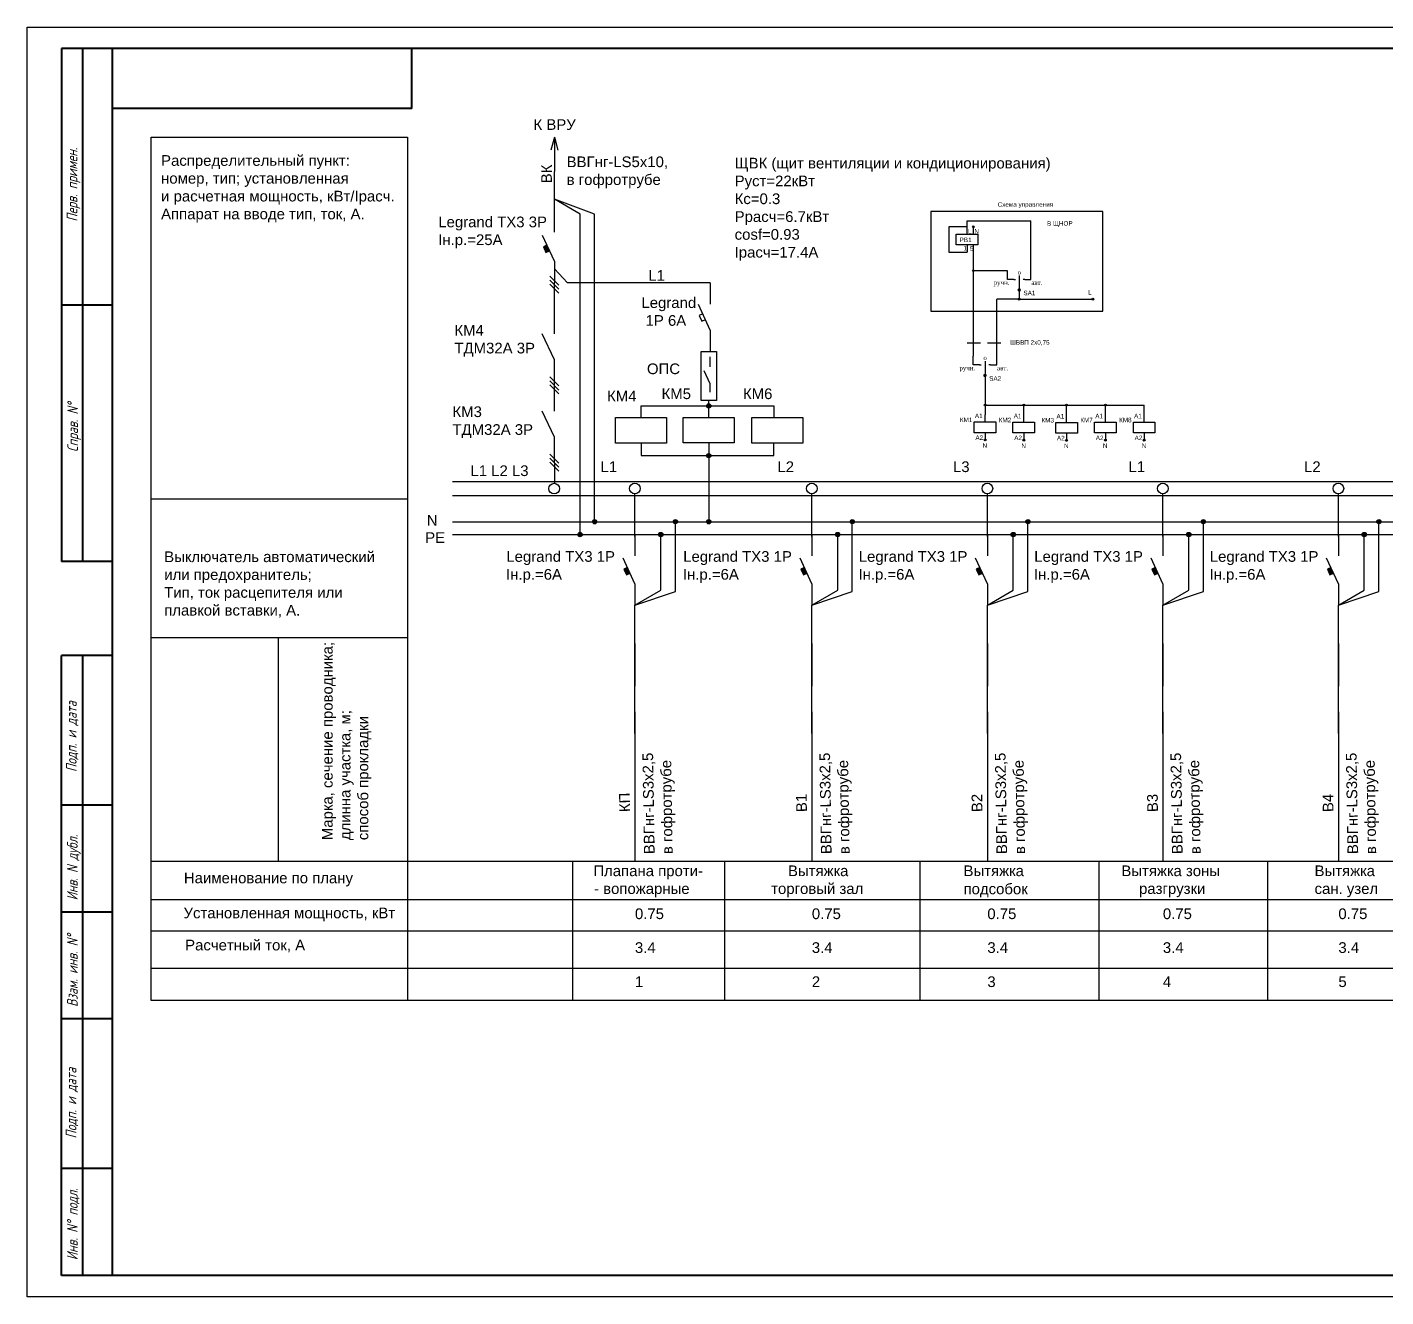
# Model space of a CAD drawing. Header units: millimetres. Extents: x 872 to 1712, y 472 to 769.
# Drawn here: x 871.9 to 1189.8, y 472.2 to 769.2 of the extents above; entities that cross this region are included whole.
import ezdxf
from ezdxf.enums import TextEntityAlignment as Align

# ---------------------------------------------------------------- set-up
doc = ezdxf.new("R2010")
doc.units = ezdxf.units.MM
doc.linetypes.add('JIS_02_1.0', pattern=[2, 1, -1])
doc.linetypes.add('невидимая2', pattern=[4.7625, 3.175, -1.5875])
doc.layers.add('KONTUR', color=7, linetype='Continuous')
doc.layers.add('Основная', color=7, linetype='Continuous', lineweight=40)
doc.layers.add('текст', color=7, linetype='Continuous', lineweight=30)
doc.styles.get("Standard").update_dxf_attribs({"font": 'arial.ttf'})
doc.styles.add('STYLE2', font='times.ttf', dxfattribs={"height": 3})
doc.styles.add('стиль1', font='romans.shx', dxfattribs={"width": 0.75, "oblique": 15, "height": 3.5})

# ---------------------------------------------------------------- blocks, each defined once
blk = doc.blocks.new('*U2')
for p, q in [((-11.38, 1.63), (572.06, 1.63)), ((-11.38, -1.63), (572.06, -1.63)), ((-11.38, -7.75), (572.06, -7.73)), ((-11.38, -10.75), (572.06, -10.73))]:
    blk.add_line(p, q)
at = {"char_height": 2.5, "attachment_point": 1}
for s, insert in [('N', (-17.4, -6.18)), ('PE', (-17.78, -10.21))]:
    blk.add_mtext_dynamic_manual_height_columns(s, width=0.9388, gutter_width=12.5, heights=[0], dxfattribs=dict(at, insert=insert))
blk = doc.blocks.new('Стрелка')
for q in [(-0.83, 4.98), (0, 0), (0.83, 4.98), (0, 8)]:
    blk.add_line((0, 8), q)
blk = doc.blocks.new('Астр-е реле')
for p, q in [((0, -4), (0, 0)), ((3.51, -4), (3.51, 0)), ((0, -9.96), (0, -13.96)), ((3.51, -13.96), (3.51, -9.96))]:
    blk.add_line(p, q)
blk.add_lwpolyline([(-5.98, -4), (5.98, -4), (5.98, -9.96), (-5.98, -9.96)], close=True)
at = {"char_height": 2.5, "attachment_point": 1}
for s, insert in [('L', (0.56, -1.14)), ('N', (4.07, -1.21)), ('1', (-1.9, -10.55)), ('5', (1.66, -10.69))]:
    blk.add_mtext_dynamic_manual_height_columns(s, width=0.9464, gutter_width=12.5, heights=[0], dxfattribs=dict(at, insert=insert))
blk.add_attdef('РВ', (-4.08, -8.48), '', height=2.5)
blk = doc.blocks.new('*U46')
h = blk.add_hatch(color=256)
h.dxf.hatch_style = 1
h.paths.add_polyline_path([(8.98, -7.75, 1), (9.98, -7.75, 1)])
h = blk.add_hatch(color=256)
h.dxf.hatch_style = 1
h.paths.add_polyline_path([(5.56, -10.75, 1), (6.56, -10.75, 1)])
h = blk.add_hatch(color=256)
h.dxf.hatch_style = 1
h.paths.add_polyline_path([(-1.74, -18.47), (-2.58, -18.86), (-1.97, -20.2), (-1.12, -19.81)])
for p, q in [((0, -11.25), (0, -1.25)), ((9.48, -24.08), (9.48, -8.25)), ((0, -10.76), (0, -15.76)), ((6.06, -23.77), (6.06, -11.25)), ((0, -22.27), (-2.75, -16.27)), ((0, -22.27), (0, -27.27)), ((0, -27.27), (6.06, -23.77)), ((0, -27.27), (9.48, -24.08)), ((0.01, -41.25), (0, -27.27)), ((0.01, -36.25), (0.01, -46.25)), ((0.01, -57.27), (0.01, -41.25)), ((0.01, -52.27), (0.01, -57.27)), ((0.01, -57.27), (0.01, -87.24))]:
    blk.add_line(p, q)
at = {"linetype": 'Continuous'}
for p, q in [((-1.72, -18.46), (-2.58, -18.86)), ((-2.58, -18.86), (-1.97, -20.2)), ((-1.97, -20.2), (-1.11, -19.81)), ((-1.97, -20.2), (-1.97, -20.2))]:
    blk.add_line(p, q, dxfattribs=at)
for centre, radius in [((0, 0), 1.25), ((9.48, -7.75), 0.5), ((6.06, -10.75), 0.5)]:
    blk.add_circle(centre, radius)
for tag, p in [('Подключение', (-8.04, 3.85)), ('Автомат_001', (-30.09, -17.14)), ('Автомат_002', (-30.16, -21.32)), ('Обозначение_001', (-9.72, -90.67)), ('Обозначение_002', (-9.45, -94.88)), ('ТокРасч', (0.01, -108.63)), ('Колонка', (0.01, -116.61))]:
    blk.add_attdef(tag, p, '', height=2.5)
for tag, p in [('Длина', (2.43, -53.61)), ('Маркер', (-3.63, -75.71)), ('Марка', (2.14, -85.54)), ('Способ', (6.35, -85.54))]:
    blk.add_attdef(tag, text='', height=2.5, rotation=90.9399).set_placement(p, align=Align.TOP_LEFT)
blk.add_attdef('Мощность', text='', height=2.5).set_placement((0.01, -98.22), align=Align.TOP_LEFT)
blk = doc.blocks.new('*U59')
h = blk.add_hatch(color=256)
h.dxf.hatch_style = 1
h.paths.add_polyline_path([(9.98, -7.75, 1), (8.98, -7.75, 1)])
h = blk.add_hatch(color=256)
h.dxf.hatch_style = 1
h.paths.add_polyline_path([(6.56, -10.75, 1), (5.56, -10.75, 1)])
h = blk.add_hatch(color=256)
h.dxf.hatch_style = 1
h.paths.add_polyline_path([(-1.74, -18.47), (-2.58, -18.86), (-1.97, -20.2), (-1.12, -19.81)])
for p, q in [((0, -11.25), (0, -1.25)), ((9.48, -24.08), (9.48, -8.25)), ((0, -10.76), (0, -15.76)), ((6.06, -23.77), (6.06, -11.25)), ((0, -22.27), (-2.75, -16.27)), ((0, -22.27), (0, -27.27)), ((0, -27.27), (6.06, -23.77)), ((0, -27.27), (9.48, -24.08)), ((0.01, -41.25), (0, -27.27)), ((0.01, -36.25), (0.01, -46.25)), ((0.01, -57.27), (0.01, -41.25)), ((0.01, -52.27), (0.01, -57.27)), ((0.01, -57.27), (0.01, -87.24))]:
    blk.add_line(p, q)
at = {"linetype": 'Continuous'}
for p, q in [((-1.72, -18.46), (-2.58, -18.86)), ((-2.58, -18.86), (-1.97, -20.2)), ((-1.97, -20.2), (-1.11, -19.81)), ((-1.97, -20.2), (-1.97, -20.2))]:
    blk.add_line(p, q, dxfattribs=at)
for centre, radius in [((0, 0), 1.25), ((9.48, -7.75), 0.5), ((6.06, -10.75), 0.5)]:
    blk.add_circle(centre, radius)
for tag, p in [('Подключение', (-8.04, 3.85)), ('Автомат_001', (-30.09, -17.14)), ('Автомат_002', (-30.16, -21.32)), ('Обозначение_001', (-9.72, -90.67)), ('Обозначение_002', (-9.45, -94.88)), ('ТокРасч', (0.01, -108.63)), ('Колонка', (0.01, -116.61))]:
    blk.add_attdef(tag, p, '', height=2.5)
for tag, p in [('Длина', (2.43, -53.61)), ('Маркер', (-3.63, -75.71)), ('Марка', (2.14, -85.54)), ('Способ', (6.35, -85.54))]:
    blk.add_attdef(tag, text='', height=2.5, rotation=90.9399).set_placement(p, align=Align.TOP_LEFT)
blk.add_attdef('Мощность', text='', height=2.5).set_placement((0.01, -98.22), align=Align.TOP_LEFT)
blk = doc.blocks.new('*U65')
h = blk.add_hatch(color=256)
h.dxf.hatch_style = 1
h.paths.add_polyline_path([(9.98, -7.75, 1), (8.98, -7.75, 1)])
h = blk.add_hatch(color=256)
h.dxf.hatch_style = 1
h.paths.add_polyline_path([(6.56, -10.75, 1), (5.56, -10.75, 1)])
h = blk.add_hatch(color=256)
h.dxf.hatch_style = 1
h.paths.add_polyline_path([(-1.74, -18.47), (-2.58, -18.86), (-1.97, -20.2), (-1.12, -19.81)])
for p, q in [((0, -11.25), (0, -1.25)), ((9.48, -24.08), (9.48, -8.25)), ((0, -10.76), (0, -15.76)), ((6.06, -23.77), (6.06, -11.25)), ((0, -22.27), (-2.75, -16.27)), ((0, -22.27), (0, -27.27)), ((0, -27.27), (6.06, -23.77)), ((0, -27.27), (9.48, -24.08)), ((0.01, -41.25), (0, -27.27)), ((0.01, -36.25), (0.01, -46.25)), ((0.01, -57.27), (0.01, -41.25)), ((0.01, -52.27), (0.01, -57.27)), ((0.01, -57.27), (0.01, -87.24))]:
    blk.add_line(p, q)
at = {"linetype": 'Continuous'}
for p, q in [((-1.72, -18.46), (-2.58, -18.86)), ((-2.58, -18.86), (-1.97, -20.2)), ((-1.97, -20.2), (-1.11, -19.81)), ((-1.97, -20.2), (-1.97, -20.2))]:
    blk.add_line(p, q, dxfattribs=at)
for centre, radius in [((0, 0), 1.25), ((9.48, -7.75), 0.5), ((6.06, -10.75), 0.5)]:
    blk.add_circle(centre, radius)
for tag, p in [('Подключение', (-8.04, 3.85)), ('Автомат_001', (-30.09, -17.14)), ('Автомат_002', (-30.16, -21.32)), ('Обозначение_001', (-9.72, -90.67)), ('Обозначение_002', (-9.45, -94.88)), ('ТокРасч', (0.01, -108.63)), ('Колонка', (0.01, -116.61))]:
    blk.add_attdef(tag, p, '', height=2.5)
for tag, p in [('Длина', (2.43, -53.61)), ('Маркер', (-3.63, -75.71)), ('Марка', (2.14, -85.54)), ('Способ', (6.35, -85.54))]:
    blk.add_attdef(tag, text='', height=2.5, rotation=90.9399).set_placement(p, align=Align.TOP_LEFT)
blk.add_attdef('Мощность', text='', height=2.5).set_placement((0.01, -98.22), align=Align.TOP_LEFT)
blk = doc.blocks.new('*U60')
h = blk.add_hatch(color=256)
h.dxf.hatch_style = 1
h.paths.add_polyline_path([(9.98, -7.75, 1), (8.98, -7.75, 1)])
h = blk.add_hatch(color=256)
h.dxf.hatch_style = 1
h.paths.add_polyline_path([(6.56, -10.75, 1), (5.56, -10.75, 1)])
h = blk.add_hatch(color=256)
h.dxf.hatch_style = 1
h.paths.add_polyline_path([(-1.74, -18.47), (-2.58, -18.86), (-1.97, -20.2), (-1.12, -19.81)])
for p, q in [((0, -11.25), (0, -1.25)), ((9.48, -24.08), (9.48, -8.25)), ((0, -10.76), (0, -15.76)), ((6.06, -23.77), (6.06, -11.25)), ((0, -22.27), (-2.75, -16.27)), ((0, -22.27), (0, -27.27)), ((0, -27.27), (6.06, -23.77)), ((0, -27.27), (9.48, -24.08)), ((0.01, -41.25), (0, -27.27)), ((0.01, -36.25), (0.01, -46.25)), ((0.01, -57.27), (0.01, -41.25)), ((0.01, -52.27), (0.01, -57.27)), ((0.01, -57.27), (0.01, -87.24))]:
    blk.add_line(p, q)
at = {"linetype": 'Continuous'}
for p, q in [((-1.72, -18.46), (-2.58, -18.86)), ((-2.58, -18.86), (-1.97, -20.2)), ((-1.97, -20.2), (-1.11, -19.81)), ((-1.97, -20.2), (-1.97, -20.2))]:
    blk.add_line(p, q, dxfattribs=at)
for centre, radius in [((0, 0), 1.25), ((9.48, -7.75), 0.5), ((6.06, -10.75), 0.5)]:
    blk.add_circle(centre, radius)
for tag, p in [('Подключение', (-8.04, 3.85)), ('Автомат_001', (-30.09, -17.14)), ('Автомат_002', (-30.16, -21.32)), ('Обозначение_001', (-9.72, -90.67)), ('Обозначение_002', (-9.45, -94.88)), ('ТокРасч', (0.01, -108.63)), ('Колонка', (0.01, -116.61))]:
    blk.add_attdef(tag, p, '', height=2.5)
for tag, p in [('Длина', (2.43, -53.61)), ('Маркер', (-3.63, -75.71)), ('Марка', (2.14, -85.54)), ('Способ', (6.35, -85.54))]:
    blk.add_attdef(tag, text='', height=2.5, rotation=90.9399).set_placement(p, align=Align.TOP_LEFT)
blk.add_attdef('Мощность', text='', height=2.5).set_placement((0.01, -98.22), align=Align.TOP_LEFT)
blk = doc.blocks.new('*U61')
h = blk.add_hatch(color=256)
h.dxf.hatch_style = 1
h.paths.add_polyline_path([(9.98, -7.75, 1), (8.98, -7.75, 1)])
h = blk.add_hatch(color=256)
h.dxf.hatch_style = 1
h.paths.add_polyline_path([(6.56, -10.75, 1), (5.56, -10.75, 1)])
h = blk.add_hatch(color=256)
h.dxf.hatch_style = 1
h.paths.add_polyline_path([(-1.74, -18.47), (-2.58, -18.86), (-1.97, -20.2), (-1.12, -19.81)])
for p, q in [((0, -11.25), (0, -1.25)), ((9.48, -24.08), (9.48, -8.25)), ((0, -10.76), (0, -15.76)), ((6.06, -23.77), (6.06, -11.25)), ((0, -22.27), (-2.75, -16.27)), ((0, -22.27), (0, -27.27)), ((0, -27.27), (6.06, -23.77)), ((0, -27.27), (9.48, -24.08)), ((0.01, -41.25), (0, -27.27)), ((0.01, -36.25), (0.01, -46.25)), ((0.01, -57.27), (0.01, -41.25)), ((0.01, -52.27), (0.01, -57.27)), ((0.01, -57.27), (0.01, -87.24))]:
    blk.add_line(p, q)
at = {"linetype": 'Continuous'}
for p, q in [((-1.72, -18.46), (-2.58, -18.86)), ((-2.58, -18.86), (-1.97, -20.2)), ((-1.97, -20.2), (-1.11, -19.81)), ((-1.97, -20.2), (-1.97, -20.2))]:
    blk.add_line(p, q, dxfattribs=at)
for centre, radius in [((0, 0), 1.25), ((9.48, -7.75), 0.5), ((6.06, -10.75), 0.5)]:
    blk.add_circle(centre, radius)
for tag, p in [('Подключение', (-8.04, 3.85)), ('Автомат_001', (-30.09, -17.14)), ('Автомат_002', (-30.16, -21.32)), ('Обозначение_001', (-9.72, -90.67)), ('Обозначение_002', (-9.45, -94.88)), ('ТокРасч', (0.01, -108.63)), ('Колонка', (0.01, -116.61))]:
    blk.add_attdef(tag, p, '', height=2.5)
for tag, p in [('Длина', (2.43, -53.61)), ('Маркер', (-3.63, -75.71)), ('Марка', (2.14, -85.54)), ('Способ', (6.35, -85.54))]:
    blk.add_attdef(tag, text='', height=2.5, rotation=90.9399).set_placement(p, align=Align.TOP_LEFT)
blk.add_attdef('Мощность', text='', height=2.5).set_placement((0.01, -98.22), align=Align.TOP_LEFT)

msp = doc.modelspace()

# ---------------------------------------------------------------- hatches: boundary and pattern name
h = msp.add_hatch(color=256)
h.dxf.hatch_style = 1
h.paths.add_polyline_path([(1093.49, 722.52, 1), (1093.06, 722.52, 1)])
h = msp.add_hatch(color=256)
h.dxf.hatch_style = 1
h.paths.add_polyline_path([(993.49, 718.26), (992.65, 717.87), (993.26, 716.53), (994.11, 716.91)])
h = msp.add_hatch(color=256)
h.dxf.hatch_style = 1
h.paths.add_polyline_path([(1093.49, 712.25, 1), (1093.06, 712.25, 1)])
at = {"ltscale": 0.2}
for points in [[(1103.59, 707.74, 1), (1104.43, 707.74, 1)], [(1095.58, 687.74, 1), (1096.42, 687.74, 1)]]:
    msp.add_hatch(color=0, dxfattribs=at).paths.add_polyline_path(points)
h = msp.add_hatch(color=256)
h.dxf.hatch_style = 1
h.paths.add_polyline_path([(1104.23, 705.58, 1), (1103.8, 705.58, 1)])
h = msp.add_hatch(color=256)
h.dxf.hatch_style = 1
h.paths.add_polyline_path([(1121.47, 705.58, 1), (1121.05, 705.58, 1)])
h = msp.add_hatch(color=256)
h.dxf.hatch_style = 1
h.paths.add_polyline_path([(1031.85, 680.62, 1), (1030.85, 680.62, 1)])
h = msp.add_hatch(color=256)
h.dxf.hatch_style = 1
h.paths.add_polyline_path([(1096.22, 680.82, 1), (1095.79, 680.82, 1)])
h = msp.add_hatch(color=256)
h.dxf.hatch_style = 1
h.paths.add_polyline_path([(1105.3, 680.82, 1), (1104.87, 680.82, 1)])
h = msp.add_hatch(color=256)
h.dxf.hatch_style = 1
h.paths.add_polyline_path([(1115.3, 680.82, 1), (1114.88, 680.82, 1)])
h = msp.add_hatch(color=256)
h.dxf.hatch_style = 1
h.paths.add_polyline_path([(1124.38, 680.82, 1), (1123.96, 680.82, 1)])
h = msp.add_hatch(color=256)
h.dxf.hatch_style = 1
h.paths.add_polyline_path([(1096.22, 672.66, 1), (1095.79, 672.66, 1)])
h = msp.add_hatch(color=256)
h.dxf.hatch_style = 1
h.paths.add_polyline_path([(1105.3, 672.61, 1), (1104.87, 672.61, 1)])
h = msp.add_hatch(color=256)
h.dxf.hatch_style = 1
h.paths.add_polyline_path([(1115.3, 672.55, 1), (1114.88, 672.55, 1)])
h = msp.add_hatch(color=256)
h.dxf.hatch_style = 1
h.paths.add_polyline_path([(1124.38, 672.61, 1), (1123.96, 672.61, 1)])
h = msp.add_hatch(color=256)
h.dxf.hatch_style = 1
h.paths.add_polyline_path([(1133.46, 672.61, 1), (1133.04, 672.61, 1)])
h = msp.add_hatch(color=256)
h.dxf.hatch_style = 1
h.paths.add_polyline_path([(1031.85, 668.98, 1), (1030.85, 668.98, 1)])
h = msp.add_hatch(color=256)
h.dxf.hatch_style = 1
h.paths.add_polyline_path([(1005.15, 653.52, 1), (1004.15, 653.52, 1)])
h = msp.add_hatch(color=256)
h.dxf.hatch_style = 1
h.paths.add_polyline_path([(1031.85, 653.53, 1), (1030.85, 653.53, 1)])
h = msp.add_hatch(color=256)
h.dxf.hatch_style = 1
h.paths.add_polyline_path([(1001.74, 650.52, 1), (1000.74, 650.52, 1)])

# ---------------------------------------------------------------- linework, layer by layer
for p, q in [((900.84, 541.53), (900.84, 743.52)), ((900.84, 743.52), (960.84, 743.52)), ((960.84, 743.52), (960.84, 574.03)), ((995.23, 721.29), (995.23, 735.48)), ((1001.24, 725.48), (995.23, 728.95)), ((1004.65, 725.48), (995.23, 728.95)), ((1001.24, 650.52), (1001.24, 725.48)), ((1004.65, 653.52), (1004.65, 725.48)), ((1091.79, 722.52), (1087.55, 722.52)), ((1087.55, 722.52), (1087.55, 716.61)), ((1091.79, 722.52), (1091.79, 723.91)), ((1091.79, 723.91), (1106.75, 723.91)), ((1106.75, 712.04), (1106.75, 723.91)), ((995.23, 714.46), (992.48, 720.46)), ((1087.55, 716.61), (1091.79, 716.61)), ((1093.27, 716.61), (1093.27, 692.26)), ((995.23, 714.46), (995.23, 709.46)), ((998.32, 709.4), (995.23, 712.66)), ((1101.28, 712.25), (1093.24, 712.25)), ((1093.24, 712.25), (1093.27, 712.25)), ((1101.28, 710.28), (1101.28, 712.25)), ((994.17, 711), (996.29, 708.88)), ((994.17, 710.02), (996.29, 707.9)), ((994.17, 709.13), (996.29, 707.01)), ((995.23, 703.46), (995.23, 709.46)), ((1031.7, 709.39), (998.32, 709.4)), ((1031.7, 709.39), (1031.7, 704.39)), ((1101.28, 710.19), (1101.28, 710.28)), ((1102.72, 710.19), (1101.28, 710.19)), ((1102.72, 710.19), (1103.15, 710.19)), ((1104.02, 711.09), (1104.02, 705.58)), ((1105.32, 710.19), (1104.92, 710.19)), ((1105.32, 710.19), (1106.75, 710.19)), ((1106.75, 710.19), (1106.75, 712.04)), ((995.23, 697.46), (995.23, 703.46)), ((1031.7, 698.37), (1028.95, 704.37)), ((1104.02, 705.58), (1098.74, 705.58)), ((1098.74, 692.04), (1098.74, 705.58)), ((1104.02, 705.58), (1108.73, 705.58)), ((1108.73, 705.58), (1121.26, 705.58)), ((995.23, 691.39), (992.38, 697.47)), ((1031.7, 698.37), (1031.7, 693.37)), ((995.23, 685.39), (995.23, 691.39)), ((1031.7, 689.74), (1031.7, 692.11)), ((1093.27, 690.29), (1093.27, 692.26)), ((1093.27, 690.2), (1093.27, 690.29)), ((1094.71, 690.2), (1093.27, 690.2)), ((1094.71, 690.2), (1095.14, 690.2)), ((1096.01, 691.09), (1096.01, 685.59)), ((1097.3, 690.2), (1096.91, 690.2)), ((1097.3, 690.2), (1098.74, 690.2)), ((1098.74, 690.2), (1098.74, 692.04)), ((994.17, 687.43), (996.3, 685.31)), ((1031.7, 685.81), (1030.27, 688.85)), ((994.17, 686.45), (996.3, 684.33)), ((994.17, 685.56), (996.3, 683.44)), ((995.24, 679.39), (995.23, 685.39)), ((1031.7, 683.84), (1031.7, 685.81)), ((1096.01, 685.59), (1096.01, 678.57)), ((1015.5, 677.87), (1015.5, 680.62)), ((1015.5, 680.62), (1046.61, 680.62)), ((1031.35, 677.9), (1031.35, 681.9)), ((1046.61, 680.62), (1046.61, 677.87)), ((1096.01, 680.82), (1133.25, 680.82)), ((1105.09, 678.52), (1105.09, 680.82)), ((1115.09, 678.47), (1115.09, 680.82)), ((1115.09, 680.82), (1115.09, 680.82)), ((1124.17, 676.83), (1124.17, 680.82)), ((1133.25, 676.83), (1133.25, 680.82)), ((995.24, 673.32), (992.38, 679.4)), ((1096.01, 676.88), (1096.01, 678.57)), ((1105.09, 676.83), (1105.09, 678.52)), ((1115.09, 676.77), (1115.09, 678.47)), ((1096.01, 674.36), (1096.01, 672.66)), ((1105.09, 674.3), (1105.09, 672.61)), ((1115.09, 674.25), (1115.09, 672.55)), ((1124.17, 674.3), (1124.17, 672.61)), ((1133.25, 674.3), (1133.25, 672.61)), ((995.24, 667.32), (995.24, 673.32)), ((1015.5, 671.91), (1015.5, 668.98)), ((1031.35, 671.95), (1031.35, 667.95)), ((1046.61, 668.98), (1046.61, 671.91)), ((994.18, 669.36), (996.3, 667.24)), ((994.18, 668.38), (996.3, 666.26)), ((1015.5, 668.98), (1046.61, 668.98)), ((1031.35, 667.95), (1031.35, 653.53)), ((994.18, 667.49), (996.3, 665.37)), ((995.24, 667.32), (995.24, 662.52)), ((900.84, 658.87), (960.84, 658.87)), ((900.82, 626.46), (960.78, 626.46)), ((930.56, 626.37), (930.56, 574.23)), ((1563.92, 574.03), (900.84, 574.03)), ((960.84, 574.03), (960.84, 541.53)), ((999.47, 574.03), (999.47, 541.53)), ((1035.01, 574.03), (1035.01, 541.53)), ((1080.76, 574.03), (1080.76, 541.53)), ((1122.66, 574.03), (1122.66, 541.53)), ((1162.08, 574.03), (1162.08, 541.53)), ((1563.92, 565.11), (900.84, 565.11)), ((1563.92, 557.69), (900.84, 557.76)), ((1563.92, 549.03), (900.84, 549.03)), ((1563.92, 541.53), (900.84, 541.53))]:
    msp.add_line(p, q)
at = {"linetype": 'Continuous'}
for p, q in [((993.51, 718.27), (992.65, 717.87)), ((992.65, 717.87), (993.26, 716.53)), ((993.26, 716.53), (994.12, 716.92)), ((993.26, 716.53), (993.26, 716.53)), ((1029.97, 702.18), (1029.11, 701.78)), ((1029.11, 701.78), (1029.73, 700.44)), ((1029.73, 700.44), (1030.59, 700.83)), ((1029.73, 700.44), (1029.73, 700.44))]:
    msp.add_line(p, q, dxfattribs=at)
at = {"linetype": 'невидимая2'}
msp.add_line((1091.79, 695.4), (1100.26, 695.4), dxfattribs=at)
for points in [[(1083.32, 702.81), (1123.55, 702.81), (1123.55, 726.11), (1083.32, 726.11)], [(1033.14, 693.37), (1033.14, 681.9), (1029.56, 681.9), (1029.56, 693.37)], [(1021.48, 671.91), (1009.52, 671.91), (1009.52, 677.87), (1021.48, 677.87)], [(1037.33, 671.95), (1025.37, 671.95), (1025.37, 677.9), (1037.33, 677.9)], [(1053.41, 671.91), (1041.45, 671.91), (1041.45, 677.87), (1053.41, 677.87)], [(1098.54, 674.36), (1093.47, 674.36), (1093.47, 676.88), (1098.54, 676.88)], [(1107.62, 674.3), (1102.55, 674.3), (1102.55, 676.83), (1107.62, 676.83)], [(1117.62, 674.25), (1112.56, 674.25), (1112.56, 676.77), (1117.62, 676.77)], [(1126.7, 674.3), (1121.64, 674.3), (1121.64, 676.83), (1126.7, 676.83)], [(1135.78, 674.3), (1130.72, 674.3), (1130.72, 676.83), (1135.78, 676.83)]]:
    msp.add_lwpolyline(points, close=True)
for centre, radius in [((1093.27, 722.52), 0.212), ((1093.27, 712.25), 0.212), ((1104.02, 705.58), 0.212), ((1121.26, 705.58), 0.212), ((1031.35, 680.62), 0.5), ((1096.01, 680.82), 0.212), ((1105.09, 680.82), 0.212), ((1115.09, 680.82), 0.212), ((1124.17, 680.82), 0.212), ((1096.01, 672.66), 0.212), ((1105.09, 672.61), 0.212), ((1115.09, 672.55), 0.212), ((1124.17, 672.61), 0.212), ((1133.25, 672.61), 0.212), ((1031.35, 668.98), 0.5), ((995.18, 661.27), 1.25), ((1004.65, 653.52), 0.5), ((1031.35, 653.53), 0.5), ((1001.24, 650.52), 0.5)]:
    msp.add_circle(centre, radius)
at = {"layer": 'KONTUR'}
for p, q in [((871.85, 472.21), (871.85, 769.21)), ((871.85, 769.21), (1711.85, 769.21)), ((1711.85, 472.21), (871.85, 472.21))]:
    msp.add_line(p, q, dxfattribs=at)
at = {"layer": 'Основная'}
for p, q in [((879.85, 764.21), (879.85, 644.21)), ((1706.85, 764.21), (879.85, 764.21)), ((884.85, 644.21), (884.85, 764.21)), ((891.85, 517.21), (891.85, 764.21)), ((961.85, 750.21), (961.85, 764.21)), ((961.85, 750.21), (891.85, 750.21)), ((891.85, 704.21), (879.85, 704.21)), ((891.85, 644.21), (879.85, 644.21)), ((879.85, 477.21), (879.85, 622.21)), ((891.85, 622.21), (879.85, 622.21)), ((884.85, 477.21), (884.85, 622.21)), ((891.85, 587.21), (879.85, 587.21)), ((891.85, 562.21), (879.85, 562.21)), ((891.85, 537.21), (879.85, 537.21)), ((891.85, 477.21), (891.85, 517.21)), ((891.85, 502.21), (879.85, 502.21)), ((1706.85, 477.21), (879.85, 477.21))]:
    msp.add_line(p, q, dxfattribs=at)

# ---------------------------------------------------------------- block references
for name, p in [('Стрелка', (995.23, 735.48)), ('*U2', (982.78, 661.27))]:
    msp.add_blockref(name, p)
at = {"xscale": 0.4235, "yscale": 0.4235, "zscale": 0.4235}
msp.add_blockref('Астр-е реле', (1091.79, 722.52), dxfattribs=at).add_auto_attribs({'РВ': 'РВ1'})
ref = msp.add_blockref('*U46', (1014.07, 661.29))
ref.add_attrib('Подключение', 'L1', (1006.03, 665.14), dxfattribs={"height": 2.5})
ref.add_attrib('Автомат_001', 'Legrand TX3 1P', (983.98, 644.15), dxfattribs={"height": 2.5})
ref.add_attrib('Маркер', 'КП', dxfattribs={"height": 2.5, "rotation": 90.9399}).set_placement((1010.44, 585.58), align=Align.TOP_LEFT)
ref.add_attrib('Марка', 'ВВГнг-LS3x2,5', dxfattribs={"height": 2.5, "rotation": 90.9399}).set_placement((1016.21, 575.75), align=Align.TOP_LEFT)
ref.add_attrib('Способ', 'в гофротрубе', dxfattribs={"height": 2.5, "rotation": 90.9399}).set_placement((1020.42, 575.75), align=Align.TOP_LEFT)
ref.add_attrib('Обозначение_001', 'Плапана проти-', (1004.35, 570.62), dxfattribs={"height": 2.5})
ref.add_attrib('Мощность', '0.75', dxfattribs={"height": 2.5}).set_placement((1014.08, 563.07), align=Align.TOP_LEFT)
ref.add_attrib('ТокРасч', '3.4', (1014.08, 552.66), dxfattribs={"height": 2.5})
ref.add_attrib('Колонка', '1', (1014.08, 544.68), dxfattribs={"height": 2.5})
ref.add_attrib('Автомат_002', 'Iн.р.=6А', (983.91, 639.97), dxfattribs={"height": 2.5})
ref.add_attrib('Обозначение_002', '- вопожарные', (1004.51, 566.45), dxfattribs={"height": 2.5})
ref = msp.add_blockref('*U59', (1055.47, 661.29))
ref.add_attrib('Подключение', 'L2', (1047.43, 665.14), dxfattribs={"height": 2.5})
ref.add_attrib('Автомат_001', 'Legrand TX3 1P', (1025.38, 644.15), dxfattribs={"height": 2.5})
ref.add_attrib('Маркер', 'В1', dxfattribs={"height": 2.5, "rotation": 90.9399}).set_placement((1051.84, 585.58), align=Align.TOP_LEFT)
ref.add_attrib('Марка', 'ВВГнг-LS3x2,5', dxfattribs={"height": 2.5, "rotation": 90.9399}).set_placement((1057.62, 575.75), align=Align.TOP_LEFT)
ref.add_attrib('Способ', 'в гофротрубе', dxfattribs={"height": 2.5, "rotation": 90.9399}).set_placement((1061.82, 575.75), align=Align.TOP_LEFT)
ref.add_attrib('Обозначение_001', '    Вытяжка', (1046.02, 570.62), dxfattribs={"height": 2.5})
ref.add_attrib('Мощность', '0.75', dxfattribs={"height": 2.5}).set_placement((1055.48, 563.07), align=Align.TOP_LEFT)
ref.add_attrib('ТокРасч', '3.4', (1055.48, 552.66), dxfattribs={"height": 2.5})
ref.add_attrib('Колонка', '2', (1055.48, 544.68), dxfattribs={"height": 2.5})
ref.add_attrib('Автомат_002', 'Iн.р.=6А', (1025.31, 639.97), dxfattribs={"height": 2.5})
ref.add_attrib('Обозначение_002', 'торговый зал', (1045.96, 566.45), dxfattribs={"height": 2.5})
ref = msp.add_blockref('*U65', (1096.55, 661.29))
ref.add_attrib('Подключение', 'L3', (1088.51, 665.14), dxfattribs={"height": 2.5})
ref.add_attrib('Автомат_001', 'Legrand TX3 1P', (1066.46, 644.15), dxfattribs={"height": 2.5})
ref.add_attrib('Маркер', 'В2', dxfattribs={"height": 2.5, "rotation": 90.9399}).set_placement((1092.91, 585.58), align=Align.TOP_LEFT)
ref.add_attrib('Марка', 'ВВГнг-LS3x2,5', dxfattribs={"height": 2.5, "rotation": 90.9399}).set_placement((1098.69, 575.75), align=Align.TOP_LEFT)
ref.add_attrib('Способ', 'в гофротрубе', dxfattribs={"height": 2.5, "rotation": 90.9399}).set_placement((1102.9, 575.75), align=Align.TOP_LEFT)
ref.add_attrib('Обозначение_001', '    Вытяжка', (1087.1, 570.62), dxfattribs={"height": 2.5})
ref.add_attrib('Мощность', '0.75', dxfattribs={"height": 2.5}).set_placement((1096.55, 563.07), align=Align.TOP_LEFT)
ref.add_attrib('ТокРасч', '3.4', (1096.55, 552.66), dxfattribs={"height": 2.5})
ref.add_attrib('Колонка', '3', (1096.55, 544.68), dxfattribs={"height": 2.5})
ref.add_attrib('Автомат_002', 'Iн.р.=6А', (1066.39, 639.97), dxfattribs={"height": 2.5})
ref.add_attrib('Обозначение_002', '    подсобок', (1087.1, 566.39), dxfattribs={"height": 2.5})
ref = msp.add_blockref('*U60', (1137.62, 661.29))
ref.add_attrib('Подключение', 'L1', (1129.58, 665.14), dxfattribs={"height": 2.5})
ref.add_attrib('Автомат_001', 'Legrand TX3 1P', (1107.53, 644.15), dxfattribs={"height": 2.5})
ref.add_attrib('Маркер', 'В3', dxfattribs={"height": 2.5, "rotation": 90.9399}).set_placement((1133.99, 585.58), align=Align.TOP_LEFT)
ref.add_attrib('Марка', 'ВВГнг-LS3x2,5', dxfattribs={"height": 2.5, "rotation": 90.9399}).set_placement((1139.77, 575.75), align=Align.TOP_LEFT)
ref.add_attrib('Способ', 'в гофротрубе', dxfattribs={"height": 2.5, "rotation": 90.9399}).set_placement((1143.97, 575.75), align=Align.TOP_LEFT)
ref.add_attrib('Обозначение_001', 'Вытяжка зоны', (1127.92, 570.62), dxfattribs={"height": 2.5})
ref.add_attrib('Мощность', '0.75', dxfattribs={"height": 2.5}).set_placement((1137.63, 563.07), align=Align.TOP_LEFT)
ref.add_attrib('ТокРасч', '3.4', (1137.63, 552.66), dxfattribs={"height": 2.5})
ref.add_attrib('Колонка', '4', (1137.63, 544.68), dxfattribs={"height": 2.5})
ref.add_attrib('Автомат_002', 'Iн.р.=6А', (1107.46, 639.97), dxfattribs={"height": 2.5})
ref.add_attrib('Обозначение_002', '    разгрузки', (1128.17, 566.45), dxfattribs={"height": 2.5})
ref = msp.add_blockref('*U61', (1178.7, 661.29))
ref.add_attrib('Подключение', 'L2', (1170.66, 665.14), dxfattribs={"height": 2.5})
ref.add_attrib('Автомат_001', 'Legrand TX3 1P', (1148.61, 644.15), dxfattribs={"height": 2.5})
ref.add_attrib('Маркер', 'В4', dxfattribs={"height": 2.5, "rotation": 90.9399}).set_placement((1175.06, 585.58), align=Align.TOP_LEFT)
ref.add_attrib('Марка', 'ВВГнг-LS3x2,5', dxfattribs={"height": 2.5, "rotation": 90.9399}).set_placement((1180.84, 575.75), align=Align.TOP_LEFT)
ref.add_attrib('Способ', 'в гофротрубе', dxfattribs={"height": 2.5, "rotation": 90.9399}).set_placement((1185.05, 575.75), align=Align.TOP_LEFT)
ref.add_attrib('Обозначение_001', '    Вытяжка', (1169.25, 570.62), dxfattribs={"height": 2.5})
ref.add_attrib('Мощность', '0.75', dxfattribs={"height": 2.5}).set_placement((1178.7, 563.07), align=Align.TOP_LEFT)
ref.add_attrib('ТокРасч', '3.4', (1178.7, 552.66), dxfattribs={"height": 2.5})
ref.add_attrib('Колонка', '5', (1178.7, 544.68), dxfattribs={"height": 2.5})
ref.add_attrib('Автомат_002', 'Iн.р.=6А', (1148.54, 639.97), dxfattribs={"height": 2.5})
ref.add_attrib('Обозначение_002', '    сан. узел', (1169.25, 566.45), dxfattribs={"height": 2.5})

# ---------------------------------------------------------------- texts
at = {"style": 'STYLE2'}
for s, height, p in [('ручн.', 1.059, (1098.03, 708.95)), ('о', 1.06, (1103.63, 711.35)), ('авт.', 1.059, (1106.83, 708.93)), ('о', 1.06, (1095.62, 691.35)), ('ручн.', 1.059, (1090.02, 688.96)), ('авт.', 1.059, (1098.82, 688.93))]:
    msp.add_text(s, height=height, dxfattribs=at).set_placement(p)
at = {"attachment_point": 1}
for s, width, insert, char_height in [('К ВРУ', 15.8143, (990.35, 747.68), 2.5), ('Распределительный пункт:\\Pномер, тип; установленная\\Pи расчетная мощность, кВт/Iрасч. Аппарат на вводе тип, ток, А.', 55.2331, (903.19, 739.28), 2.5), ('ВВГнг-LS5x10,\\Pв гофротрубе', 33.8081, (998.1, 738.97), 2.5), ('ЩВК (щит вентиляции и кондиционирования)\\PPуст=22кВт\\PКс=0.3\\PРрасч=6.7кВт\\Pcosf=0.93\\PIрасч=17.4A', 80.5318, (1037.42, 738.66), 2.5), ('Схема управления', 36.809, (1098.97, 728.27), 1.0588), ('Legrand TX3 3P\\PIн.р.=25А', 27.1918, (968.06, 724.91), 2.5), ('В ЩНОР', 22.5313, (1110.52, 723.84), 1.059), ('L1', 3.6653, (1017.21, 712.4), 2.5), ('SA1', 3.6653, (1105, 707.56), 1.059), ('L', 3.6653, (1120.12, 707.74), 1.06), ('КМ4\\PТДМ32А 3Р', 18.7664, (971.83, 699.56), 2.5), ('ШВВП 2х0,75', 23.3727, (1101.87, 696), 1.0588), ('SA2', 3.6653, (1096.99, 687.57), 1.059), ('КМ4', 5.3894, (1007.56, 684.17), 2.5), ('КМ5', 5.3894, (1020.32, 684.71), 2.5), ('КМ6', 5.3894, (1039.37, 684.71), 2.5), ('КМ3\\PТДМ32А 3Р', 21.272, (971.38, 680.51), 2.5), ('КМ1', 5.3894, (1090.14, 677.9), 1.059), ('А1', 3.6653, (1093.64, 678.83), 1.059), ('КМ2', 5.3894, (1099.22, 677.85), 1.059), ('А1', 3.6653, (1102.72, 678.77), 1.059), ('КМ3', 5.3894, (1109.22, 677.8), 1.059), ('А1', 3.6653, (1112.73, 678.72), 1.059), ('КМ7', 5.3894, (1118.31, 677.85), 1.059), ('А1', 3.6653, (1121.81, 678.77), 1.059), ('КМ8', 5.3894, (1127.39, 677.85), 1.059), ('А1', 3.6653, (1130.89, 678.77), 1.059), ('А2', 3.6653, (1093.76, 673.72), 1.059), ('N', 3.6653, (1095.43, 671.9), 1.06), ('А2', 3.6653, (1102.84, 673.67), 1.059), ('N', 3.6653, (1104.51, 671.85), 1.06), ('А2', 3.6653, (1112.84, 673.62), 1.059), ('N', 3.6653, (1114.51, 671.8), 1.06), ('А2', 3.6653, (1121.93, 673.67), 1.059), ('N', 3.6653, (1123.59, 671.85), 1.06), ('А2', 3.6653, (1131.01, 673.67), 1.059), ('N', 3.6653, (1132.67, 671.85), 1.06), ('L1 L2 L3', 14.4703, (975.59, 666.71), 2.5), ('Выключатель автоматический\\Pили предохранитель;\\PТип, ток расцепителя или\\Pплавкой вставки, А.', 49.8574, (903.92, 646.58), 2.5), ('Наименование по плану', 47.5, (908.53, 571.45), 2.5), ('Установленная мощность, кВт', 50, (908.45, 563.26), 2.5), ('Расчетный ток, А', 50, (908.82, 555.75), 2.5)]:
    msp.add_mtext_dynamic_manual_height_columns(s, width=width, gutter_width=12.5, heights=[0], dxfattribs=dict(at, insert=insert, char_height=char_height))
at = {"char_height": 2.5, "attachment_point": 1, "rotation": 90}
for s, width, insert in [('ВК', 7.7148, (992.14, 732.7)), ('Марка, сечение проводника;\\Pдлинна участка, м; \\Pспособ прокладки', 46.8328, (940.84, 579.03))]:
    msp.add_mtext_dynamic_manual_height_columns(s, width=width, gutter_width=12.5, heights=[0], dxfattribs=dict(at, insert=insert))
at = {"linetype": 'JIS_02_1.0', "char_height": 2.5, "attachment_point": 1}
for s, width, insert in [('Legrand\\P 1P 6А', 13.8942, (1015.6, 706.02)), ('ОПС', 9.1181, (1016.9, 690.55))]:
    msp.add_mtext_dynamic_manual_height_columns(s, width=width, gutter_width=12.5, heights=[0], dxfattribs=dict(at, insert=insert))
at = {"layer": 'текст', "style": 'стиль1', "oblique": 15, "width": 0.75}
for s, p in [('Перв. примен.', (883.6, 723.73)), ('Справ. N%%d', (883.76, 669.84)), ('Подп. и дата', (883.43, 594.98)), ('Инв. N дубл.', (883.67, 564.96)), ('Взам. инв. N%%d', (883.67, 540.03)), ('Подп. и дата', (883.38, 509.25)), ('Инв. N%%d подл.', (883.67, 480.78))]:
    msp.add_text(s, height=2.5, rotation=90, dxfattribs=at).set_placement(p)

doc.saveas('drawing.dxf')
